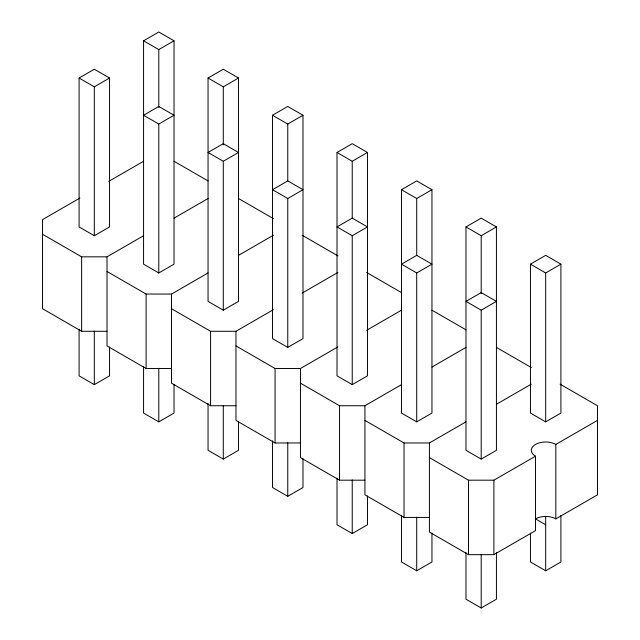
<?xml version="1.0" encoding="UTF-8"?>
<svg xmlns="http://www.w3.org/2000/svg" width="640" height="640" viewBox="0 0 640 640"><rect width="100%" height="100%" fill="white"/><g stroke="black" fill="none" stroke-linecap="round" stroke-linejoin="round"><path stroke-width="0.96" d="M79.088 78.024L94.32 69.224L109.552 78.024L109.552 226.928L94.32 235.728L79.088 226.928L79.088 78.024L94.32 86.816L109.552 78.024M143.568 40.792L158.8 32L174.032 40.792L174.032 264.16L158.8 272.952L143.568 264.16L143.568 40.792L158.8 49.584L174.032 40.792M208.048 78.024L223.28 69.224L238.512 78.024L238.512 301.384L223.28 310.184L208.048 301.384L208.048 78.024L223.28 86.816L238.512 78.024M158.8 124.04L174.032 115.248L158.8 106.456L143.568 115.248L158.8 124.04L158.8 272.952M79.92 198.024L42.536 219.6L42.536 308.712L81.624 331.288L107.016 331.288M108.72 181.392L143.56 161.28M272.528 115.248L287.76 106.456L302.992 115.248L302.992 338.616L287.76 347.408L272.528 338.616L272.528 115.248L287.76 124.04L302.992 115.248M223.28 161.272L238.512 152.472L223.28 143.68L208.048 152.472L223.28 161.272L223.28 310.184M42.536 234.264L81.624 256.832L107.016 256.832L143.544 235.736M174.056 218.128L208.04 198.504M337.008 152.472L352.24 143.68L367.472 152.472L367.472 375.84L352.24 384.632L337.008 375.84L337.008 152.472L352.24 161.272L367.472 152.472M287.76 198.496L302.992 189.704L287.76 180.912L272.528 189.704L287.76 198.496L287.76 347.408M107.016 271.488L146.104 294.056L171.496 294.056L208.024 272.968M238.536 255.352L273.368 235.24M401.488 189.704L416.72 180.912L431.952 189.704L431.952 413.072L416.72 421.864L401.488 413.072L401.488 189.704L416.72 198.496L431.952 189.704M79.088 329.184L79.088 375.84L94.32 384.64L109.552 375.84L109.552 347.056M352.24 235.72L367.472 226.928L352.24 218.136L337.008 226.928L352.24 235.72L352.24 384.632M171.496 308.712L210.584 331.288L235.976 331.288L273.36 309.704M302.16 293.072L337.848 272.472M465.968 226.928L481.2 218.136L496.432 226.928L496.432 450.296L481.2 459.088L465.968 450.296L465.968 226.928L481.2 235.72L496.432 226.928M143.568 366.408L143.568 413.072L158.8 421.864L174.032 413.072L174.032 384.28M416.72 272.952L431.952 264.16L416.72 255.36L401.488 264.16L416.72 272.952L416.72 421.864M235.976 345.944L275.064 368.512L300.456 368.512L337.84 346.928M366.64 330.296L401.48 310.184M530.448 264.16L545.68 255.36L560.912 264.16L560.912 413.072L545.68 421.864L530.448 413.072L530.448 264.16L545.68 272.952L560.912 264.16M208.048 403.64L208.048 450.296L223.28 459.088L238.512 450.296L238.512 421.504M481.2 310.176L496.432 301.384L481.2 292.592L465.968 301.384L481.2 310.176L481.2 459.088M300.456 383.168L339.544 405.736L364.936 405.736L401.464 384.648M431.976 367.032L465.96 347.416M272.528 440.864L272.528 487.528L287.76 496.32L302.992 487.528L302.992 458.736M364.936 420.4L404.024 442.968L429.416 442.968L465.944 421.872M496.456 404.264L531.288 384.152M337.008 478.096L337.008 524.752L352.24 533.544L367.472 524.752L367.472 495.96M429.416 457.624L468.504 480.192L493.896 480.192L535.528 456.16A14.36 8.288 0 0 1 535.528 444.432A14.36 8.288 0 0 1 555.832 444.432L597.464 420.4M401.488 515.32L401.488 561.976L416.72 570.776L431.952 561.976L431.952 533.192M429.416 442.968L429.416 532.08L468.504 554.648L493.896 554.648L535.528 530.616L535.528 456.16M545.68 524.752L535.528 518.888A14.36 8.288 0 0 1 555.832 518.888L597.464 494.848L597.464 405.736L560.072 384.152M465.968 552.544L465.968 599.208L481.2 608L496.432 599.208L496.432 552.544M530.448 533.192L530.448 561.976L545.68 570.776L560.912 561.976L560.912 515.32M107.016 256.832L107.016 345.944L146.104 368.512L171.496 368.512M171.496 294.056L171.496 383.168L210.584 405.744L235.976 405.744M235.976 331.288L235.976 420.4L275.064 442.968L300.456 442.968M300.456 368.512L300.456 457.624L339.544 480.192L364.936 480.192M364.936 405.736L364.936 494.848L404.024 517.424L429.416 517.424M174.04 161.28L208.04 180.904M238.52 198.504L273.368 218.624M302.152 235.24L337.848 255.848M366.632 272.472L401.48 292.584M431.96 310.184L465.96 329.816M496.44 347.416L531.288 367.528M555.832 444.432L555.832 518.888M545.68 272.952L545.68 421.864M545.68 516.176L545.68 570.776M493.896 480.192L493.896 554.648M481.2 235.72L481.2 293.688M481.2 554.392L481.2 608M468.504 480.192L468.504 554.648M416.72 198.496L416.72 255.464M416.72 517.168L416.72 570.776M404.024 442.968L404.024 517.424M352.24 161.272L352.24 218.232M352.24 479.936L352.24 533.544M339.544 405.736L339.544 480.192M287.76 124.04L287.76 181.008M287.76 442.712L287.76 496.32M275.064 368.512L275.064 442.968M223.28 86.816L223.28 144.784M223.28 405.48L223.28 459.088M210.584 331.288L210.584 405.744M158.8 49.584L158.8 107.552M158.8 368.256L158.8 421.864M146.104 294.056L146.104 368.512M94.32 86.816L94.32 235.728M94.32 331.032L94.32 384.64M81.624 256.832L81.624 331.288"/></g></svg>
